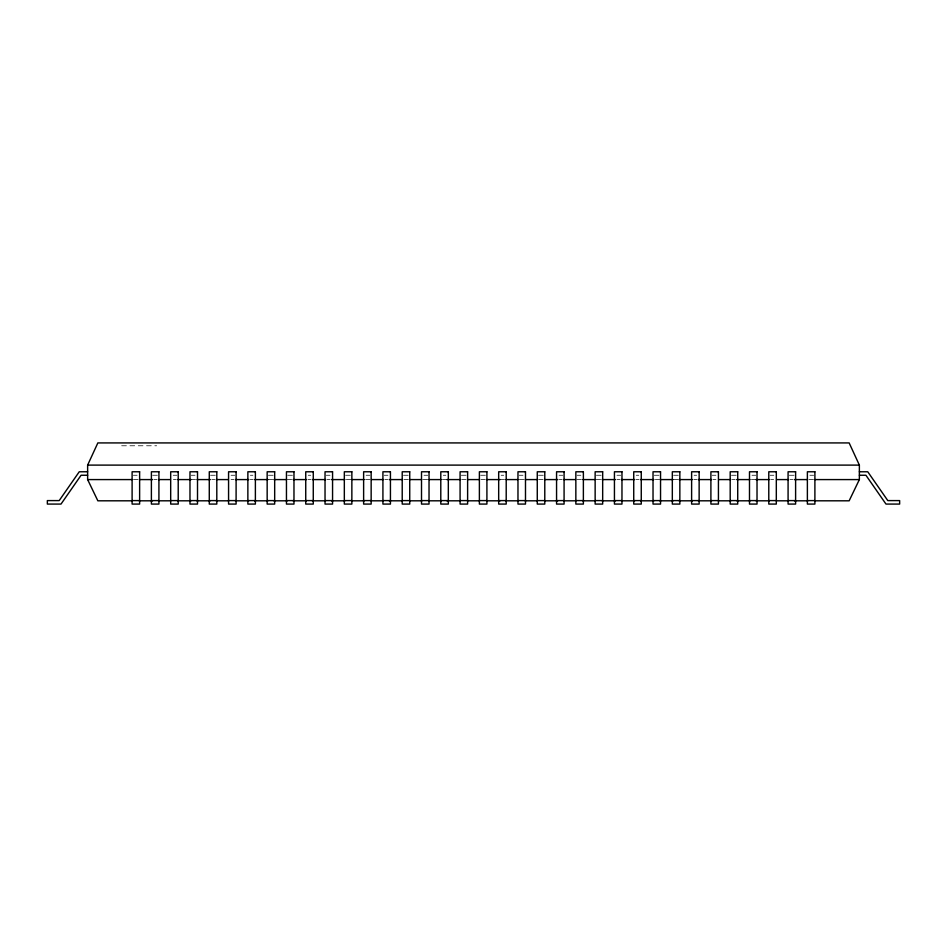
<?xml version="1.0" encoding="UTF-8"?>
<svg xmlns="http://www.w3.org/2000/svg" width="947" height="947" viewBox="0 0 947 947"><rect width="100%" height="100%" fill="white"/><g stroke="black" fill="none" stroke-linecap="round" stroke-linejoin="round"><path stroke-width="0.71" stroke-dasharray="4.74 3.55" d="M121.666 445.777L156.657 445.777M133.361 475.252L137.114 475.252M152.645 475.252L157.664 475.252M173.194 475.252L176.959 475.252M191.235 475.252L194.999 475.252M210.53 475.252L215.549 475.252M231.08 475.252L234.844 475.252M250.375 475.252L252.885 475.252M268.415 475.252L273.423 475.252M287.699 475.252L292.718 475.252M308.248 475.252L310.758 475.252M326.289 475.252L330.053 475.252M345.584 475.252L350.603 475.252M366.134 475.252L369.898 475.252M384.174 475.252L387.939 475.252M403.469 475.252L408.477 475.252M424.007 475.252L427.772 475.252M443.303 475.252L445.812 475.252M461.343 475.252L466.362 475.252M480.638 475.252L485.657 475.252M501.188 475.252L503.697 475.252M519.228 475.252L522.993 475.252M538.523 475.252L543.531 475.252M559.061 475.252L562.826 475.252M577.102 475.252L580.866 475.252M596.397 475.252L601.416 475.252M616.947 475.252L620.711 475.252M636.242 475.252L638.752 475.252M654.282 475.252L659.301 475.252M673.577 475.252L678.585 475.252M694.115 475.252L696.625 475.252M712.156 475.252L715.92 475.252M731.451 475.252L736.47 475.252M752.001 475.252L755.765 475.252M770.041 475.252L773.806 475.252M789.336 475.252L794.355 475.252M809.886 475.252L813.639 475.252M133.468 479.584L137.895 479.584M154.16 479.584L157.119 479.584M173.384 479.584L176.331 479.584M191.116 479.584L195.555 479.584M211.82 479.584L214.78 479.584M231.032 479.584L233.992 479.584M250.257 479.584L253.216 479.584M268.001 479.584L273.908 479.584M287.213 479.584L291.652 479.584M307.917 479.584L310.876 479.584M327.141 479.584L330.089 479.584M346.353 479.584L350.792 479.584M365.578 479.584L370.005 479.584M384.79 479.584L387.749 479.584M404.014 479.584L408.453 479.584M423.238 479.584L427.665 479.584M442.45 479.584L446.889 479.584M461.674 479.584L466.113 479.584M480.887 479.584L485.326 479.584M500.111 479.584L504.55 479.584M519.335 479.584L523.762 479.584M538.547 479.584L542.986 479.584M559.251 479.584L562.21 479.584M576.995 479.584L581.422 479.584M596.208 479.584L600.647 479.584M616.911 479.584L619.859 479.584M636.124 479.584L639.083 479.584M655.348 479.584L659.787 479.584M673.092 479.584L678.999 479.584M693.784 479.584L696.743 479.584M713.008 479.584L715.968 479.584M732.22 479.584L735.18 479.584M751.444 479.584L755.884 479.584M770.669 479.584L773.616 479.584M789.881 479.584L792.84 479.584M809.105 479.584L813.532 479.584"/><path stroke-width="1.42" d="M131.87 500.809L97.849 500.809L87.633 479.584L87.633 465.107L97.849 442.924L849.151 442.924L859.367 465.107L859.367 479.584L849.151 500.809L815.13 500.809M87.633 465.107L859.367 465.107M87.633 471.772L79.252 471.772L59.199 500.596L47.35 500.596L47.35 504.076L61.01 504.076L81.075 475.252L87.633 475.252M859.367 471.772L867.748 471.772L887.801 500.596L899.65 500.596L899.65 504.076L885.99 504.076L865.925 475.252L859.367 475.252M87.633 479.584L131.988 479.584M139.375 479.584L152.68 479.584M158.599 479.584L170.424 479.584M177.811 479.584L191.116 479.584M197.035 479.584L210.341 479.584M216.259 479.584L228.085 479.584M235.472 479.584L248.777 479.584M254.696 479.584L268.001 479.584M273.908 479.584L285.745 479.584M293.132 479.584L306.437 479.584M312.356 479.584L325.661 479.584M331.568 479.584L344.874 479.584M352.272 479.584L364.098 479.584M371.484 479.584L383.322 479.584M389.229 479.584L402.534 479.584M409.933 479.584L421.758 479.584M429.145 479.584L440.971 479.584M446.889 479.584L460.195 479.584M467.581 479.584L479.419 479.584M486.805 479.584L500.111 479.584M506.029 479.584L517.855 479.584M525.242 479.584L537.067 479.584M544.466 479.584L557.771 479.584M563.678 479.584L575.516 479.584M582.902 479.584L594.728 479.584M602.126 479.584L615.432 479.584M621.339 479.584L634.644 479.584M640.563 479.584L653.868 479.584M661.255 479.584L673.092 479.584M678.999 479.584L692.304 479.584M698.223 479.584L711.528 479.584M718.915 479.584L730.741 479.584M736.659 479.584L749.965 479.584M755.884 479.584L769.189 479.584M776.576 479.584L788.401 479.584M794.32 479.584L807.625 479.584M815.012 479.584L859.367 479.584M132.107 500.596L139.623 500.596M151.39 500.596L158.918 500.596M170.685 500.596L178.214 500.596M189.98 500.596L197.509 500.596M209.275 500.596L216.804 500.596M228.57 500.596L236.099 500.596M247.865 500.596L255.382 500.596M267.161 500.596L274.677 500.596M286.456 500.596L293.972 500.596M305.739 500.596L313.268 500.596M325.034 500.596L332.563 500.596M344.329 500.596L351.858 500.596M363.624 500.596L371.153 500.596M382.919 500.596L390.436 500.596M402.215 500.596L409.731 500.596M421.51 500.596L429.027 500.596M440.793 500.596L448.322 500.596M460.088 500.596L467.617 500.596M479.383 500.596L486.912 500.596M498.678 500.596L506.207 500.596M517.973 500.596L525.49 500.596M537.269 500.596L544.785 500.596M556.564 500.596L564.081 500.596M575.847 500.596L583.376 500.596M595.142 500.596L602.671 500.596M614.437 500.596L621.966 500.596M633.732 500.596L641.261 500.596M653.028 500.596L660.544 500.596M672.323 500.596L679.839 500.596M691.618 500.596L699.135 500.596M710.901 500.596L718.43 500.596M730.196 500.596L737.725 500.596M749.491 500.596L757.02 500.596M768.786 500.596L776.315 500.596M788.082 500.596L795.61 500.596M807.377 500.596L814.894 500.596M139.268 500.809L152.574 500.809M158.492 500.809L170.318 500.809M177.716 500.809L191.022 500.809M196.94 500.809L210.246 500.809M216.165 500.809L228.002 500.809M235.389 500.809L248.706 500.809M254.625 500.809L267.93 500.809M273.849 500.809L287.154 500.809M293.073 500.809L306.378 500.809M312.297 500.809L325.602 500.809M331.521 500.809L344.838 500.809M352.225 500.809L364.062 500.809M371.449 500.809L383.286 500.809M389.205 500.809L402.511 500.809M409.909 500.809L421.735 500.809M429.133 500.809L440.959 500.809M446.877 500.809L460.195 500.809M467.581 500.809L479.419 500.809M486.805 500.809L500.123 500.809M506.041 500.809L517.867 500.809M525.265 500.809L537.091 500.809M544.489 500.809L557.795 500.809M563.714 500.809L575.551 500.809M582.938 500.809L594.775 500.809M602.162 500.809L615.479 500.809M621.398 500.809L634.703 500.809M640.622 500.809L653.927 500.809M659.846 500.809L673.151 500.809M679.07 500.809L692.375 500.809M698.294 500.809L711.611 500.809M718.998 500.809L730.835 500.809M736.754 500.809L750.06 500.809M755.978 500.809L769.284 500.809M776.682 500.809L788.508 500.809M794.426 500.809L807.732 500.809M139.623 471.772L132.107 471.772L132.107 504.076L139.623 504.076L139.623 471.772M158.918 471.772L151.39 471.772L151.39 504.076L158.918 504.076L158.918 471.772M178.214 471.772L170.685 471.772L170.685 504.076L178.214 504.076L178.214 471.772M197.509 471.772L189.98 471.772L189.98 504.076L197.509 504.076L197.509 471.772M216.804 471.772L209.275 471.772L209.275 504.076L216.804 504.076L216.804 471.772M236.099 471.772L228.57 471.772L228.57 504.076L236.099 504.076L236.099 471.772M255.382 471.772L247.865 471.772L247.865 504.076L255.382 504.076L255.382 471.772M274.677 471.772L267.161 471.772L267.161 504.076L274.677 504.076L274.677 471.772M293.972 471.772L286.456 471.772L286.456 504.076L293.972 504.076L293.972 471.772M313.268 471.772L305.739 471.772L305.739 504.076L313.268 504.076L313.268 471.772M332.563 471.772L325.034 471.772L325.034 504.076L332.563 504.076L332.563 471.772M351.858 471.772L344.329 471.772L344.329 504.076L351.858 504.076L351.858 471.772M371.153 471.772L363.624 471.772L363.624 504.076L371.153 504.076L371.153 471.772M390.436 471.772L382.919 471.772L382.919 504.076L390.436 504.076L390.436 471.772M409.731 471.772L402.215 471.772L402.215 504.076L409.731 504.076L409.731 471.772M429.027 471.772L421.51 471.772L421.51 504.076L429.027 504.076L429.027 471.772M448.322 471.772L440.793 471.772L440.793 504.076L448.322 504.076L448.322 471.772M467.617 471.772L460.088 471.772L460.088 504.076L467.617 504.076L467.617 471.772M486.912 471.772L479.383 471.772L479.383 504.076L486.912 504.076L486.912 471.772M506.207 471.772L498.678 471.772L498.678 504.076L506.207 504.076L506.207 471.772M525.49 471.772L517.973 471.772L517.973 504.076L525.49 504.076L525.49 471.772M544.785 471.772L537.269 471.772L537.269 504.076L544.785 504.076L544.785 471.772M564.081 471.772L556.564 471.772L556.564 504.076L564.081 504.076L564.081 471.772M583.376 471.772L575.847 471.772L575.847 504.076L583.376 504.076L583.376 471.772M602.671 471.772L595.142 471.772L595.142 504.076L602.671 504.076L602.671 471.772M621.966 471.772L614.437 471.772L614.437 504.076L621.966 504.076L621.966 471.772M641.261 471.772L633.732 471.772L633.732 504.076L641.261 504.076L641.261 471.772M660.544 471.772L653.028 471.772L653.028 504.076L660.544 504.076L660.544 471.772M679.839 471.772L672.323 471.772L672.323 504.076L679.839 504.076L679.839 471.772M699.135 471.772L691.618 471.772L691.618 504.076L699.135 504.076L699.135 471.772M718.43 471.772L710.901 471.772L710.901 504.076L718.43 504.076L718.43 471.772M737.725 471.772L730.196 471.772L730.196 504.076L737.725 504.076L737.725 471.772M757.02 471.772L749.491 471.772L749.491 504.076L757.02 504.076L757.02 471.772M776.315 471.772L768.786 471.772L768.786 504.076L776.315 504.076L776.315 471.772M795.61 471.772L788.082 471.772L788.082 504.076L795.61 504.076L795.61 471.772M814.894 471.772L807.377 471.772L807.377 504.076L814.894 504.076L814.894 471.772"/></g></svg>
